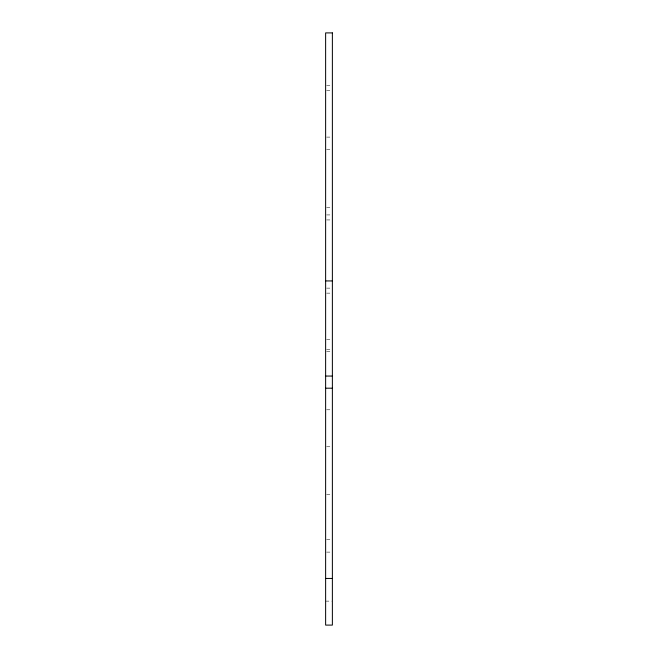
<?xml version="1.0" encoding="UTF-8"?>
<svg xmlns="http://www.w3.org/2000/svg" width="658" height="658" viewBox="0 0 658 658"><rect width="100%" height="100%" fill="white"/><g stroke="black" fill="none" stroke-linecap="round" stroke-linejoin="round"><path stroke-width="0.49" stroke-dasharray="3.29 2.47" d="M326.59 85.729L331.41 85.729M326.59 90.746L331.41 90.746M326.59 137.103L331.41 137.103M326.59 149.243L331.41 149.243M326.59 207.402L331.41 207.402M326.59 214.927L331.41 214.927M326.59 219.936L331.41 219.936M326.59 288.122L331.41 288.122M326.59 293.139L331.41 293.139M326.59 339.495L331.41 339.495M326.59 349.719L331.41 349.719M326.59 351.635L331.41 351.635M326.59 409.794L331.41 409.794M326.59 446.766L331.41 446.766M326.59 494.355L331.41 494.355M326.59 539.683L331.41 539.683M326.59 552.111L331.41 552.111M325.628 601.124L331.41 601.124"/><path stroke-width="0.99" d="M325.628 280.933L332.372 280.933M325.628 376.055L332.372 376.055M325.628 388.195L332.372 388.195M325.628 578.448L332.372 578.448M332.372 32.9L325.628 32.9L325.628 625.1L332.372 625.1L332.372 32.9"/></g></svg>
